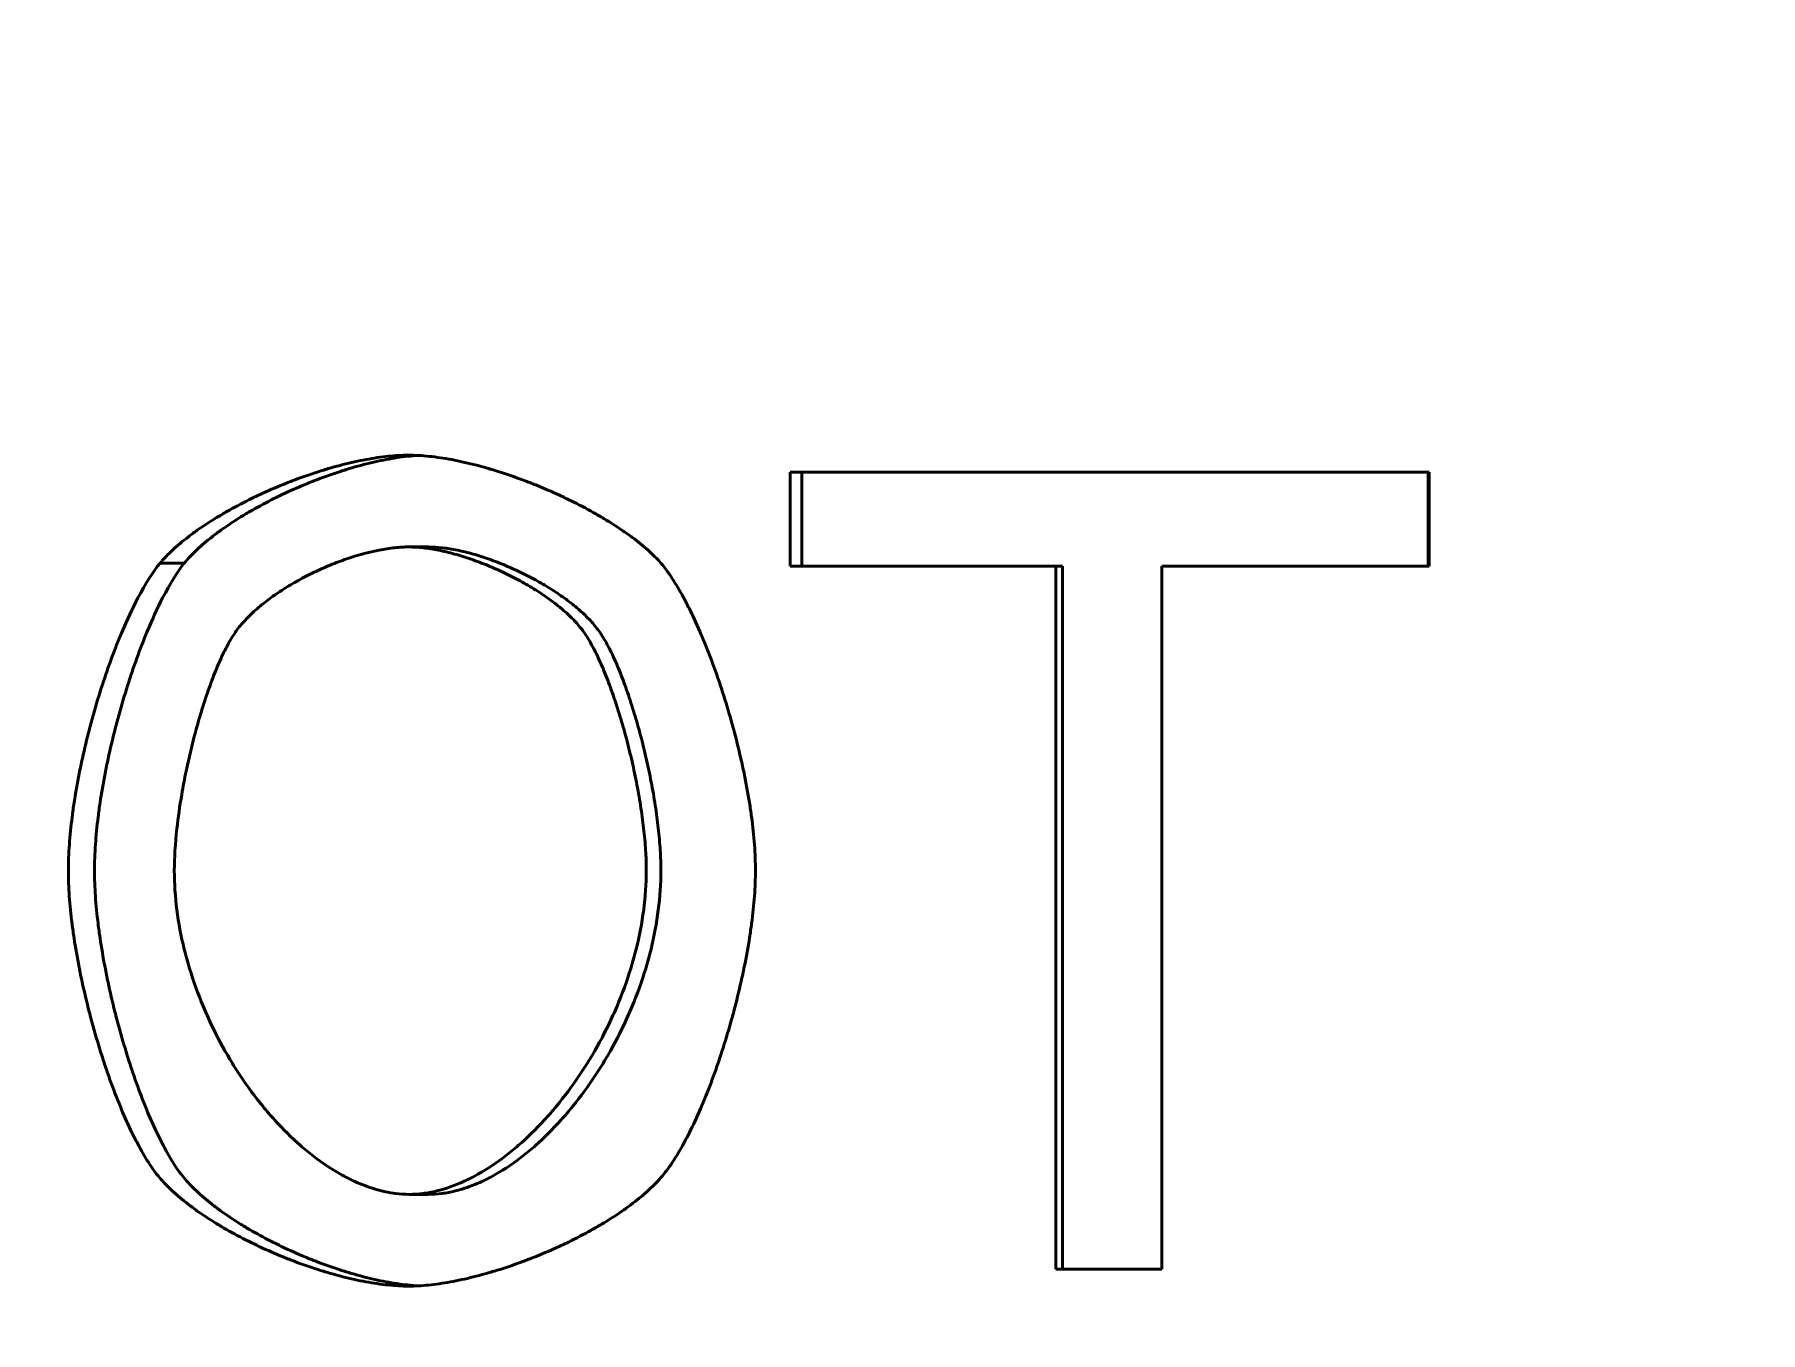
# Model space of a CAD drawing. Header units: millimetres. Extents: x 0 to 51860, y 0 to 5940.
# Drawn here: x 3964.46 to 3983.95, y 1716.4 to 1731.05 of the extents above; entities that cross this region are included whole.
import ezdxf

# ---------------------------------------------------------------- set-up
doc = ezdxf.new("R2010")
doc.units = ezdxf.units.MM
doc.header["$LTSCALE"] = 10
doc.layers.add('가시적인 것(ISO)', color=3, linetype='Continuous', lineweight=40)
doc.layers.add('치수(ISO)', color=2, linetype='Continuous', lineweight=25)
doc.styles.add('치수 텍스트_PSTEK_POSCO', font='isocp.shx')
doc.dimstyles.new('치수_PSTEK_POSCO', dxfattribs={"dimscale": 10, "dimtxt": 3.5, "dimasz": 2.5, "dimexe": 2, "dimexo": 2.5, "dimgap": 1, "dimtad": 1, "dimrnd": 1e-08, "dimdsep": 46, "dimtxsty": '치수 텍스트_PSTEK_POSCO', "dimcen": 0.09, "dimdle": 10, "dimclrd": 7, "dimclre": 7, "dimclrt": 2, "dimadec": 1, "dimazin": 2, "dimtfac": 1, "dimtmove": 0, "dimatfit": 3, "dimfxl": 0, "dimtolj": 1, "dimlwd": -1, "dimlwe": -1, "dimarcsym": 0})

# ---------------------------------------------------------------- blocks, each defined once
blk = doc.blocks.new('*D24')
at = {"layer": 'Defpoints', "color": 0}
for p in [(3893.189, 1812.006), (4763.189, 1812.006), (4763.189, 1549.441)]:
    blk.add_point(p, dxfattribs=at)
at = {"layer": '치수(ISO)', "color": 7}
for p, q in [((3893.189, 1787.006), (3893.189, 1529.441)), ((4763.189, 1787.006), (4763.189, 1529.441)), ((3918.189, 1549.441), (4738.189, 1549.441))]:
    blk.add_line(p, q, dxfattribs=at)
for points in [[(3918.189, 1553.607), (3918.189, 1545.274), (3893.189, 1549.441)], [(4738.189, 1553.607), (4738.189, 1545.274), (4763.189, 1549.441)]]:
    blk.add_solid(points, dxfattribs=at)
at = {"layer": '치수(ISO)', "color": 2, "insert": (4296.675, 1576.941), "char_height": 35, "attachment_point": 4, "style": '치수 텍스트_PSTEK_POSCO'}
blk.add_mtext('\\A1;870', dxfattribs=at)

msp = doc.modelspace()

# ---------------------------------------------------------------- linework, layer by layer
at = {"layer": '가시적인 것(ISO)'}
for p, q in [((3972.9929, 1725.0452), (3972.9929, 1726.11)), ((3980.2082, 1726.11), (3972.9929, 1726.11)), ((3973.1255, 1725.0452), (3973.1255, 1726.11)), ((3980.1973, 1726.11), (3980.1973, 1725.0452)), ((3980.2082, 1726.11), (3980.2082, 1725.0452)), ((3968.9115, 1725.264), (3968.6933, 1725.264)), ((3966.1544, 1725.0817), (3965.8803, 1725.0817)), ((3972.9929, 1725.0452), (3975.9959, 1725.0452)), ((3975.9959, 1717.11), (3975.9959, 1725.0452)), ((3976.0688, 1725.0452), (3975.9959, 1725.0452)), ((3976.0688, 1717.11), (3976.0688, 1725.0452)), ((3977.1897, 1725.0452), (3980.2082, 1725.0452)), ((3977.1897, 1725.0452), (3977.1897, 1717.11)), ((3968.9115, 1717.9561), (3968.6933, 1717.9561)), ((3975.9959, 1717.11), (3977.1897, 1717.11))]:
    msp.add_line(p, q, dxfattribs=at)
for points, knots in [([(3965.8803, 1725.0817), (3965.9224, 1725.1315), (3965.9708, 1725.1815), (3966.0247, 1725.2313), (3966.0785, 1725.281), (3966.1379, 1725.3306), (3966.2019, 1725.3796), (3966.2339, 1725.404), (3966.267, 1725.4284), (3966.3012, 1725.4525), (3966.3697, 1725.5008), (3966.4424, 1725.5483), (3966.5185, 1725.5946), (3966.5565, 1725.6178), (3966.5954, 1725.6407), (3966.6351, 1725.6633), (3966.7144, 1725.7084), (3966.7967, 1725.7521), (3966.8812, 1725.7942), (3966.9234, 1725.8152), (3966.9662, 1725.8359), (3967.0095, 1725.856), (3967.0959, 1725.8963), (3967.1841, 1725.9347), (3967.2733, 1725.9708), (3967.3178, 1725.9888), (3967.3626, 1726.0063), (3967.4075, 1726.0232), (3967.4974, 1726.057), (3967.5877, 1726.0883), (3967.6777, 1726.1168), (3967.7227, 1726.131), (3967.7676, 1726.1446), (3967.8123, 1726.1574), (3967.9017, 1726.183), (3967.9904, 1726.2055), (3968.0774, 1726.2247), (3968.1209, 1726.2344), (3968.164, 1726.2431), (3968.2066, 1726.251), (3968.2918, 1726.2667), (3968.3749, 1726.2789), (3968.4551, 1726.2871), (3968.5354, 1726.2954), (3968.6127, 1726.2997), (3968.6862, 1726.2997)], [0, 0, 0, 0, 0.0833333, 0.0833333, 0.0833333, 0.1666667, 0.1666667, 0.1666667, 0.2083333, 0.2083333, 0.2083333, 0.2916667, 0.2916667, 0.2916667, 0.3333333, 0.3333333, 0.3333333, 0.4166667, 0.4166667, 0.4166667, 0.4583333, 0.4583333, 0.4583333, 0.5416667, 0.5416667, 0.5416667, 0.5833333, 0.5833333, 0.5833333, 0.6666667, 0.6666667, 0.6666667, 0.7083333, 0.7083333, 0.7083333, 0.7916667, 0.7916667, 0.7916667, 0.8333333, 0.8333333, 0.8333333, 0.9166667, 0.9166667, 0.9166667, 1, 1, 1, 1]), ([(3966.1544, 1725.0817), (3966.1957, 1725.1315), (3966.2431, 1725.1815), (3966.3487, 1725.281), (3966.4068, 1725.3306), (3966.5009, 1725.404), (3966.5334, 1725.4284), (3966.634, 1725.5008), (3966.7053, 1725.5483), (3966.8172, 1725.6178), (3966.8553, 1725.6407), (3966.9719, 1725.7084), (3967.0526, 1725.7521), (3967.1768, 1725.8152), (3967.2187, 1725.8359), (3967.3458, 1725.8963), (3967.4323, 1725.9347), (3967.5633, 1725.9888), (3967.6072, 1726.0063), (3967.7393, 1726.057), (3967.8278, 1726.0883), (3967.9601, 1726.131), (3968.0041, 1726.1446), (3968.1356, 1726.183), (3968.2225, 1726.2055), (3968.3504, 1726.2344), (3968.3927, 1726.2431), (3968.5179, 1726.2667), (3968.5994, 1726.2789), (3968.7182, 1726.2913), (3968.7577, 1726.2945), (3968.7964, 1726.2966)], [0, 0, 0, 0, 0.08333333, 0.08333333, 0.16666667, 0.16666667, 0.20833333, 0.20833333, 0.29166667, 0.29166667, 0.33333333, 0.33333333, 0.41666667, 0.41666667, 0.45833333, 0.45833333, 0.54166667, 0.54166667, 0.58333333, 0.58333333, 0.66666667, 0.66666667, 0.70833333, 0.70833333, 0.79166667, 0.79166667, 0.83333333, 0.83333333, 0.91666667, 0.91666667, 0.95931315, 0.95931315, 0.95931315, 0.95931315]), ([(3968.6862, 1726.2997), (3968.761, 1726.2997), (3968.8395, 1726.2952), (3968.921, 1726.2867), (3969.0024, 1726.2782), (3969.0869, 1726.2656), (3969.1734, 1726.2495), (3969.2166, 1726.2414), (3969.2604, 1726.2324), (3969.3046, 1726.2225), (3969.393, 1726.2028), (3969.4831, 1726.1796), (3969.574, 1726.1534), (3969.6194, 1726.1403), (3969.6651, 1726.1265), (3969.7108, 1726.1119), (3969.8023, 1726.0828), (3969.8942, 1726.0509), (3969.9855, 1726.0166), (3970.0312, 1725.9994), (3970.0768, 1725.9816), (3970.1222, 1725.9633), (3970.2128, 1725.9267), (3970.3026, 1725.8878), (3970.3906, 1725.8472), (3970.4346, 1725.8268), (3970.4782, 1725.8061), (3970.5212, 1725.7849), (3970.6072, 1725.7426), (3970.6909, 1725.6986), (3970.7716, 1725.6535), (3970.812, 1725.631), (3970.8515, 1725.6081), (3970.8902, 1725.585), (3970.9676, 1725.5388), (3971.0415, 1725.4917), (3971.1109, 1725.4439), (3971.1457, 1725.4201), (3971.1793, 1725.3961), (3971.2117, 1725.372), (3971.2766, 1725.3238), (3971.3366, 1725.2752), (3971.3909, 1725.2267), (3971.4451, 1725.1782), (3971.4937, 1725.1297), (3971.5357, 1725.0817)], [0, 0, 0, 0, 0.0833333, 0.0833333, 0.0833333, 0.1666667, 0.1666667, 0.1666667, 0.2083333, 0.2083333, 0.2083333, 0.2916667, 0.2916667, 0.2916667, 0.3333333, 0.3333333, 0.3333333, 0.4166667, 0.4166667, 0.4166667, 0.4583333, 0.4583333, 0.4583333, 0.5416667, 0.5416667, 0.5416667, 0.5833333, 0.5833333, 0.5833333, 0.6666667, 0.6666667, 0.6666667, 0.7083333, 0.7083333, 0.7083333, 0.7916667, 0.7916667, 0.7916667, 0.8333333, 0.8333333, 0.8333333, 0.9166667, 0.9166667, 0.9166667, 1, 1, 1, 1]), ([(3968.6933, 1725.264), (3968.6406, 1725.264), (3968.5856, 1725.2609), (3968.5289, 1725.2548), (3968.4722, 1725.2488), (3968.4139, 1725.2399), (3968.3544, 1725.2283), (3968.2652, 1725.2109), (3968.1734, 1725.1876), (3968.0808, 1725.1591), (3968.0499, 1725.1496), (3968.019, 1725.1396), (3967.988, 1725.1289), (3967.9261, 1725.1077), (3967.864, 1725.0844), (3967.8024, 1725.0591), (3967.7716, 1725.0465), (3967.741, 1725.0333), (3967.7105, 1725.0198), (3967.6494, 1724.9926), (3967.5891, 1724.9637), (3967.53, 1724.9332), (3967.5005, 1724.918), (3967.4712, 1724.9024), (3967.4424, 1724.8864), (3967.3846, 1724.8544), (3967.3283, 1724.821), (3967.2741, 1724.7864), (3967.247, 1724.7691), (3967.2203, 1724.7516), (3967.1943, 1724.7337), (3967.1421, 1724.698), (3967.0923, 1724.6613), (3967.0452, 1724.6237), (3967.0217, 1724.6049), (3966.9988, 1724.5859), (3966.9767, 1724.5668), (3966.9326, 1724.5284), (3966.8914, 1724.4894), (3966.8538, 1724.4499), (3966.8162, 1724.4105), (3966.7822, 1724.3706), (3966.7523, 1724.3305)], [0, 0, 0, 0, 0.0833333, 0.0833333, 0.0833333, 0.1666667, 0.1666667, 0.1666667, 0.2916667, 0.2916667, 0.2916667, 0.3333333, 0.3333333, 0.3333333, 0.4166667, 0.4166667, 0.4166667, 0.4583333, 0.4583333, 0.4583333, 0.5416667, 0.5416667, 0.5416667, 0.5833333, 0.5833333, 0.5833333, 0.6666667, 0.6666667, 0.6666667, 0.7083333, 0.7083333, 0.7083333, 0.7916667, 0.7916667, 0.7916667, 0.8333333, 0.8333333, 0.8333333, 0.9166667, 0.9166667, 0.9166667, 1, 1, 1, 1]), ([(3970.6446, 1724.3305), (3970.6153, 1724.3694), (3970.5815, 1724.4083), (3970.544, 1724.4469), (3970.5064, 1724.4855), (3970.465, 1724.5239), (3970.4203, 1724.5617), (3970.3534, 1724.6184), (3970.2791, 1724.6739), (3970.1994, 1724.7273), (3970.1729, 1724.7451), (3970.1458, 1724.7627), (3970.1181, 1724.7799), (3970.0628, 1724.8145), (3970.0055, 1724.848), (3969.9466, 1724.8802), (3969.9172, 1724.8962), (3969.8874, 1724.912), (3969.8573, 1724.9273), (3969.7971, 1724.9581), (3969.7357, 1724.9873), (3969.6738, 1725.0148), (3969.6428, 1725.0285), (3969.6116, 1725.0418), (3969.5804, 1725.0547), (3969.518, 1725.0803), (3969.4552, 1725.1041), (3969.3928, 1725.1257), (3969.3615, 1725.1365), (3969.3304, 1725.1468), (3969.2993, 1725.1565), (3969.2373, 1725.1758), (3969.1758, 1725.1929), (3969.1154, 1725.2075), (3969.0853, 1725.2147), (3969.0554, 1725.2213), (3969.0259, 1725.2273), (3968.9668, 1725.2392), (3968.9092, 1725.2483), (3968.8536, 1725.2546), (3968.798, 1725.2608), (3968.7444, 1725.264), (3968.6933, 1725.264)], [0, 0, 0, 0, 0.0833333, 0.0833333, 0.0833333, 0.1666667, 0.1666667, 0.1666667, 0.2916667, 0.2916667, 0.2916667, 0.3333333, 0.3333333, 0.3333333, 0.4166667, 0.4166667, 0.4166667, 0.4583333, 0.4583333, 0.4583333, 0.5416667, 0.5416667, 0.5416667, 0.5833333, 0.5833333, 0.5833333, 0.6666667, 0.6666667, 0.6666667, 0.7083333, 0.7083333, 0.7083333, 0.7916667, 0.7916667, 0.7916667, 0.8333333, 0.8333333, 0.8333333, 0.9166667, 0.9166667, 0.9166667, 1, 1, 1, 1]), ([(3970.8239, 1724.3305), (3970.7952, 1724.3694), (3970.7291, 1724.4472), (3970.6276, 1724.543), (3970.5142, 1724.6369), (3970.4148, 1724.71), (3970.2818, 1724.7978), (3970.1694, 1724.8648), (3970.0234, 1724.9434), (3969.9031, 1725.0019), (3969.7505, 1725.0684), (3969.6275, 1725.116), (3969.4747, 1725.1673), (3969.3542, 1725.2015), (3969.2077, 1725.2346), (3969.0665, 1725.2575), (3968.9615, 1725.264), (3968.9115, 1725.264)], [0, 0, 0, 0, 0.0833333, 0.1666667, 0.2083333, 0.2916667, 0.3333333, 0.4166667, 0.4583333, 0.5416667, 0.5833333, 0.6666667, 0.7083333, 0.7916667, 0.8333333, 0.9166667, 1, 1, 1, 1]), ([(3964.8455, 1721.61), (3964.8455, 1721.7042), (3964.853, 1721.9009), (3964.8792, 1722.1622), (3964.917, 1722.4317), (3964.9559, 1722.6522), (3965.0141, 1722.9303), (3965.0679, 1723.1534), (3965.1428, 1723.4293), (3965.2084, 1723.6462), (3965.2964, 1723.9088), (3965.3709, 1724.1106), (3965.4875, 1724.3965), (3965.6502, 1724.744), (3965.7973, 1724.9784), (3965.8803, 1725.0817)], [0, 0, 0, 0, 0.0833333, 0.1666667, 0.2083333, 0.2916667, 0.3333333, 0.4166667, 0.4583333, 0.5416667, 0.5833333, 0.6666667, 0.7083333, 0.8333333, 1, 1, 1, 1]), ([(3965.1402, 1721.61), (3965.1402, 1721.7042), (3965.1438, 1721.8026), (3965.1508, 1721.904), (3965.1578, 1722.0054), (3965.1681, 1722.11), (3965.1814, 1722.2167), (3965.1881, 1722.27), (3965.1955, 1722.3239), (3965.2036, 1722.3782), (3965.2198, 1722.4868), (3965.2388, 1722.5971), (3965.2604, 1722.708), (3965.2712, 1722.7634), (3965.2826, 1722.8191), (3965.2946, 1722.8748), (3965.3186, 1722.9861), (3965.3449, 1723.0977), (3965.3733, 1723.2084), (3965.3875, 1723.2638), (3965.4022, 1723.319), (3965.4173, 1723.3738), (3965.4476, 1723.4835), (3965.4798, 1723.592), (3965.5135, 1723.6981), (3965.5304, 1723.7512), (3965.5476, 1723.8037), (3965.5652, 1723.8556), (3965.6003, 1723.9592), (3965.6369, 1724.0601), (3965.6744, 1724.1573), (3965.6932, 1724.2059), (3965.7123, 1724.2536), (3965.7315, 1724.3002), (3965.7893, 1724.44), (3965.8491, 1724.5703), (3965.9098, 1724.6878), (3965.9906, 1724.8444), (3966.0731, 1724.9784), (3966.1544, 1725.0817)], [0, 0, 0, 0, 0.0833333, 0.0833333, 0.0833333, 0.1666667, 0.1666667, 0.1666667, 0.2083333, 0.2083333, 0.2083333, 0.2916667, 0.2916667, 0.2916667, 0.3333333, 0.3333333, 0.3333333, 0.4166667, 0.4166667, 0.4166667, 0.4583333, 0.4583333, 0.4583333, 0.5416667, 0.5416667, 0.5416667, 0.5833333, 0.5833333, 0.5833333, 0.6666667, 0.6666667, 0.6666667, 0.7083333, 0.7083333, 0.7083333, 0.8333333, 0.8333333, 0.8333333, 1, 1, 1, 1]), ([(3971.5357, 1725.0817), (3971.5777, 1725.0318), (3971.6201, 1724.974), (3971.6625, 1724.9092), (3971.705, 1724.8444), (3971.7475, 1724.7726), (3971.7897, 1724.6949), (3971.8107, 1724.656), (3971.8318, 1724.6156), (3971.8527, 1724.5739), (3971.8944, 1724.4905), (3971.9357, 1724.4017), (3971.9762, 1724.3084), (3971.9964, 1724.2618), (3972.0164, 1724.2141), (3972.0362, 1724.1654), (3972.0757, 1724.068), (3972.1142, 1723.9668), (3972.1513, 1723.8627), (3972.1699, 1723.8106), (3972.1881, 1723.7578), (3972.2059, 1723.7045), (3972.2415, 1723.5978), (3972.2755, 1723.4887), (3972.3077, 1723.3784), (3972.3237, 1723.3232), (3972.3393, 1723.2677), (3972.3544, 1723.212), (3972.3845, 1723.1006), (3972.4125, 1722.9883), (3972.438, 1722.8764), (3972.4508, 1722.8204), (3972.4629, 1722.7645), (3972.4744, 1722.7087), (3972.4974, 1722.5973), (3972.5177, 1722.4865), (3972.535, 1722.3776), (3972.5437, 1722.3231), (3972.5516, 1722.2691), (3972.5587, 1722.2157), (3972.5729, 1722.1088), (3972.5839, 1722.0042), (3972.5913, 1721.9029), (3972.5988, 1721.8016), (3972.6027, 1721.7036), (3972.6027, 1721.61)], [0, 0, 0, 0, 0.0833333, 0.0833333, 0.0833333, 0.1666667, 0.1666667, 0.1666667, 0.2083333, 0.2083333, 0.2083333, 0.2916667, 0.2916667, 0.2916667, 0.3333333, 0.3333333, 0.3333333, 0.4166667, 0.4166667, 0.4166667, 0.4583333, 0.4583333, 0.4583333, 0.5416667, 0.5416667, 0.5416667, 0.5833333, 0.5833333, 0.5833333, 0.6666667, 0.6666667, 0.6666667, 0.7083333, 0.7083333, 0.7083333, 0.7916667, 0.7916667, 0.7916667, 0.8333333, 0.8333333, 0.8333333, 0.9166667, 0.9166667, 0.9166667, 1, 1, 1, 1]), ([(3966.7523, 1724.3305), (3966.7235, 1724.2922), (3966.6946, 1724.2474), (3966.6657, 1724.1971), (3966.6369, 1724.1468), (3966.6081, 1724.0909), (3966.5797, 1724.0302), (3966.5655, 1723.9998), (3966.5513, 1723.9683), (3966.5373, 1723.9357), (3966.5092, 1723.8704), (3966.4815, 1723.8008), (3966.4545, 1723.7277), (3966.441, 1723.6911), (3966.4277, 1723.6537), (3966.4145, 1723.6154), (3966.3882, 1723.539), (3966.3626, 1723.4594), (3966.338, 1723.3776), (3966.3257, 1723.3367), (3966.3137, 1723.2952), (3966.3019, 1723.2533), (3966.2784, 1723.1694), (3966.2559, 1723.0836), (3966.2347, 1722.9968), (3966.2242, 1722.9535), (3966.2139, 1722.9098), (3966.204, 1722.866), (3966.1842, 1722.7784), (3966.1659, 1722.6902), (3966.1492, 1722.6022), (3966.1408, 1722.5582), (3966.1329, 1722.5143), (3966.1253, 1722.4705), (3966.1028, 1722.3391), (3966.0842, 1722.2092), (3966.0704, 1722.0835), (3966.0519, 1721.916), (3966.0417, 1721.7559), (3966.0417, 1721.61)], [0, 0, 0, 0, 0.0833333, 0.0833333, 0.0833333, 0.1666667, 0.1666667, 0.1666667, 0.2083333, 0.2083333, 0.2083333, 0.2916667, 0.2916667, 0.2916667, 0.3333333, 0.3333333, 0.3333333, 0.4166667, 0.4166667, 0.4166667, 0.4583333, 0.4583333, 0.4583333, 0.5416667, 0.5416667, 0.5416667, 0.5833333, 0.5833333, 0.5833333, 0.6666667, 0.6666667, 0.6666667, 0.7083333, 0.7083333, 0.7083333, 0.8333333, 0.8333333, 0.8333333, 1, 1, 1, 1]), ([(3971.3702, 1721.61), (3971.3702, 1721.6842), (3971.3676, 1721.7617), (3971.3625, 1721.8418), (3971.3574, 1721.922), (3971.35, 1722.0047), (3971.3404, 1722.0891), (3971.3356, 1722.1313), (3971.3302, 1722.174), (3971.3243, 1722.217), (3971.3126, 1722.303), (3971.2988, 1722.3903), (3971.2833, 1722.4782), (3971.2755, 1722.5221), (3971.2672, 1722.5662), (3971.2586, 1722.6103), (3971.2413, 1722.6985), (3971.2223, 1722.7868), (3971.2019, 1722.8744), (3971.1916, 1722.9182), (3971.1811, 1722.9619), (3971.1702, 1723.0052), (3971.1484, 1723.0919), (3971.1252, 1723.1775), (3971.1011, 1723.2612), (3971.089, 1723.303), (3971.0766, 1723.3444), (3971.064, 1723.3852), (3971.0388, 1723.4667), (3971.0126, 1723.5459), (3970.9857, 1723.6219), (3970.9723, 1723.6599), (3970.9587, 1723.6972), (3970.9449, 1723.7335), (3970.9174, 1723.8062), (3970.8893, 1723.8753), (3970.8608, 1723.94), (3970.8466, 1723.9724), (3970.8323, 1724.0037), (3970.8179, 1724.0337), (3970.7891, 1724.0939), (3970.7602, 1724.1492), (3970.7312, 1724.1989), (3970.7022, 1724.2487), (3970.6733, 1724.2928), (3970.6446, 1724.3305)], [0, 0, 0, 0, 0.0833333, 0.0833333, 0.0833333, 0.1666667, 0.1666667, 0.1666667, 0.2083333, 0.2083333, 0.2083333, 0.2916667, 0.2916667, 0.2916667, 0.3333333, 0.3333333, 0.3333333, 0.4166667, 0.4166667, 0.4166667, 0.4583333, 0.4583333, 0.4583333, 0.5416667, 0.5416667, 0.5416667, 0.5833333, 0.5833333, 0.5833333, 0.6666667, 0.6666667, 0.6666667, 0.7083333, 0.7083333, 0.7083333, 0.7916667, 0.7916667, 0.7916667, 0.8333333, 0.8333333, 0.8333333, 0.9166667, 0.9166667, 0.9166667, 1, 1, 1, 1]), ([(3971.5351, 1721.61), (3971.5351, 1721.6842), (3971.5299, 1721.8393), (3971.5116, 1722.046), (3971.4854, 1722.2593), (3971.4584, 1722.434), (3971.418, 1722.6543), (3971.3808, 1722.831), (3971.329, 1723.0491), (3971.2837, 1723.2203), (3971.2231, 1723.4271), (3971.1718, 1723.5855), (3971.1051, 1723.7716), (3971.05, 1723.9099), (3970.9798, 1724.0662), (3970.9088, 1724.2045), (3970.852, 1724.2928), (3970.8239, 1724.3305)], [0, 0, 0, 0, 0.0833333, 0.1666667, 0.2083333, 0.2916667, 0.3333333, 0.4166667, 0.4583333, 0.5416667, 0.5833333, 0.6666667, 0.7083333, 0.7916667, 0.8333333, 0.9166667, 1, 1, 1, 1]), ([(3965.8733, 1718.1457), (3965.8318, 1718.1955), (3965.7901, 1718.2534), (3965.7485, 1718.3183), (3965.7069, 1718.3832), (3965.6653, 1718.4551), (3965.6242, 1718.533), (3965.6037, 1718.5719), (3965.5832, 1718.6123), (3965.5629, 1718.6541), (3965.5224, 1718.7377), (3965.4824, 1718.8267), (3965.4433, 1718.9201), (3965.4238, 1718.9668), (3965.4044, 1719.0146), (3965.3854, 1719.0633), (3965.3473, 1719.1608), (3965.3103, 1719.2622), (3965.2748, 1719.3664), (3965.257, 1719.4185), (3965.2395, 1719.4713), (3965.2225, 1719.5247), (3965.1884, 1719.6314), (3965.1559, 1719.7405), (3965.1252, 1719.8508), (3965.1099, 1719.906), (3965.0951, 1719.9614), (3965.0807, 1720.0171), (3965.0521, 1720.1284), (3965.0255, 1720.2404), (3965.0012, 1720.3521), (3964.9891, 1720.4079), (3964.9776, 1720.4637), (3964.9667, 1720.5192), (3964.945, 1720.6304), (3964.9258, 1720.7406), (3964.9094, 1720.849), (3964.9012, 1720.9032), (3964.8938, 1720.9569), (3964.887, 1721.01), (3964.8736, 1721.1163), (3964.8633, 1721.2201), (3964.8562, 1721.3204), (3964.8492, 1721.4208), (3964.8455, 1721.5177), (3964.8455, 1721.61)], [0, 0, 0, 0, 0.0833333, 0.0833333, 0.0833333, 0.1666667, 0.1666667, 0.1666667, 0.2083333, 0.2083333, 0.2083333, 0.2916667, 0.2916667, 0.2916667, 0.3333333, 0.3333333, 0.3333333, 0.4166667, 0.4166667, 0.4166667, 0.4583333, 0.4583333, 0.4583333, 0.5416667, 0.5416667, 0.5416667, 0.5833333, 0.5833333, 0.5833333, 0.6666667, 0.6666667, 0.6666667, 0.7083333, 0.7083333, 0.7083333, 0.7916667, 0.7916667, 0.7916667, 0.8333333, 0.8333333, 0.8333333, 0.9166667, 0.9166667, 0.9166667, 1, 1, 1, 1]), ([(3966.1476, 1718.1457), (3966.1069, 1718.1955), (3966.066, 1718.2534), (3966.0252, 1718.3183), (3965.9844, 1718.3832), (3965.9437, 1718.4551), (3965.9034, 1718.533), (3965.8833, 1718.5719), (3965.8632, 1718.6123), (3965.8434, 1718.6541), (3965.8036, 1718.7377), (3965.7644, 1718.8267), (3965.7261, 1718.9201), (3965.7069, 1718.9668), (3965.688, 1719.0146), (3965.6693, 1719.0633), (3965.632, 1719.1608), (3965.5958, 1719.2622), (3965.5609, 1719.3664), (3965.5435, 1719.4185), (3965.5264, 1719.4713), (3965.5097, 1719.5247), (3965.4762, 1719.6314), (3965.4444, 1719.7405), (3965.4143, 1719.8508), (3965.3993, 1719.906), (3965.3848, 1719.9614), (3965.3707, 1720.0171), (3965.3426, 1720.1284), (3965.3166, 1720.2404), (3965.2928, 1720.3521), (3965.281, 1720.4079), (3965.2697, 1720.4637), (3965.259, 1720.5192), (3965.2377, 1720.6304), (3965.2188, 1720.7406), (3965.2028, 1720.849), (3965.1948, 1720.9032), (3965.1875, 1720.9569), (3965.1809, 1721.01), (3965.1678, 1721.1163), (3965.1576, 1721.2201), (3965.1507, 1721.3204), (3965.1438, 1721.4208), (3965.1402, 1721.5177), (3965.1402, 1721.61)], [0, 0, 0, 0, 0.0833333, 0.0833333, 0.0833333, 0.1666667, 0.1666667, 0.1666667, 0.2083333, 0.2083333, 0.2083333, 0.2916667, 0.2916667, 0.2916667, 0.3333333, 0.3333333, 0.3333333, 0.4166667, 0.4166667, 0.4166667, 0.4583333, 0.4583333, 0.4583333, 0.5416667, 0.5416667, 0.5416667, 0.5833333, 0.5833333, 0.5833333, 0.6666667, 0.6666667, 0.6666667, 0.7083333, 0.7083333, 0.7083333, 0.7916667, 0.7916667, 0.7916667, 0.8333333, 0.8333333, 0.8333333, 0.9166667, 0.9166667, 0.9166667, 1, 1, 1, 1]), ([(3966.0417, 1721.61), (3966.0417, 1721.4623), (3966.0517, 1721.3139), (3966.0706, 1721.1658), (3966.0895, 1721.0178), (3966.1175, 1720.8701), (3966.1534, 1720.724), (3966.1714, 1720.6509), (3966.1914, 1720.5783), (3966.2133, 1720.5061), (3966.257, 1720.3618), (3966.3083, 1720.2197), (3966.3663, 1720.0808), (3966.3952, 1720.0113), (3966.4259, 1719.9427), (3966.458, 1719.875), (3966.5223, 1719.7397), (3966.5928, 1719.6082), (3966.6684, 1719.4817), (3966.7063, 1719.4185), (3966.7454, 1719.3565), (3966.7857, 1719.2959), (3966.8663, 1719.1747), (3966.9517, 1719.0591), (3967.0408, 1718.9502), (3967.0853, 1718.8958), (3967.1308, 1718.843), (3967.1771, 1718.7921), (3967.2698, 1718.6902), (3967.3657, 1718.5957), (3967.464, 1718.5096), (3967.5131, 1718.4665), (3967.5628, 1718.4256), (3967.613, 1718.3869), (3967.7134, 1718.3095), (3967.8156, 1718.2412), (3967.9187, 1718.1831), (3967.9703, 1718.154), (3968.022, 1718.1275), (3968.0739, 1718.1037), (3968.1517, 1718.0679), (3968.2297, 1718.0382), (3968.3076, 1718.0151), (3968.3854, 1717.9919), (3968.4631, 1717.9753), (3968.5402, 1717.9657), (3968.5915, 1717.9593), (3968.6426, 1717.9561), (3968.6933, 1717.9561)], [0, 0, 0, 0, 0.0833333, 0.0833333, 0.0833333, 0.1666667, 0.1666667, 0.1666667, 0.2083333, 0.2083333, 0.2083333, 0.2916667, 0.2916667, 0.2916667, 0.3333333, 0.3333333, 0.3333333, 0.4166667, 0.4166667, 0.4166667, 0.4583333, 0.4583333, 0.4583333, 0.5416667, 0.5416667, 0.5416667, 0.5833333, 0.5833333, 0.5833333, 0.6666667, 0.6666667, 0.6666667, 0.7083333, 0.7083333, 0.7083333, 0.7916667, 0.7916667, 0.7916667, 0.8333333, 0.8333333, 0.8333333, 0.8958333, 0.8958333, 0.8958333, 0.9583333, 0.9583333, 0.9583333, 1, 1, 1, 1]), ([(3968.6933, 1717.9561), (3968.7441, 1717.9561), (3968.7952, 1717.9593), (3968.8466, 1717.9657), (3968.898, 1717.9721), (3968.9497, 1717.9816), (3969.0016, 1717.9941), (3969.1054, 1718.0191), (3969.2098, 1718.056), (3969.314, 1718.1037), (3969.3661, 1718.1275), (3969.4181, 1718.154), (3969.4699, 1718.1831), (3969.5736, 1718.2412), (3969.6764, 1718.3095), (3969.7775, 1718.3869), (3969.8281, 1718.4256), (3969.8782, 1718.4665), (3969.9278, 1718.5096), (3970.0269, 1718.5957), (3970.1238, 1718.6902), (3970.2174, 1718.7921), (3970.2642, 1718.843), (3970.3102, 1718.8958), (3970.3553, 1718.9502), (3970.4455, 1719.0591), (3970.5319, 1719.1747), (3970.6137, 1719.2959), (3970.6545, 1719.3565), (3970.6942, 1719.4185), (3970.7326, 1719.4817), (3970.8094, 1719.6082), (3970.881, 1719.7397), (3970.9464, 1719.875), (3970.9791, 1719.9427), (3971.0102, 1720.0113), (3971.0397, 1720.0808), (3971.0986, 1720.2197), (3971.1508, 1720.3618), (3971.1954, 1720.5061), (3971.2177, 1720.5783), (3971.238, 1720.6509), (3971.2564, 1720.724), (3971.293, 1720.8701), (3971.3215, 1721.0178), (3971.3408, 1721.1658), (3971.3601, 1721.3139), (3971.3702, 1721.4623), (3971.3702, 1721.61)], [0, 0, 0, 0, 0.0416667, 0.0416667, 0.0416667, 0.0833333, 0.0833333, 0.0833333, 0.1666667, 0.1666667, 0.1666667, 0.2083333, 0.2083333, 0.2083333, 0.2916667, 0.2916667, 0.2916667, 0.3333333, 0.3333333, 0.3333333, 0.4166667, 0.4166667, 0.4166667, 0.4583333, 0.4583333, 0.4583333, 0.5416667, 0.5416667, 0.5416667, 0.5833333, 0.5833333, 0.5833333, 0.6666667, 0.6666667, 0.6666667, 0.7083333, 0.7083333, 0.7083333, 0.7916667, 0.7916667, 0.7916667, 0.8333333, 0.8333333, 0.8333333, 0.9166667, 0.9166667, 0.9166667, 1, 1, 1, 1]), ([(3968.9115, 1717.9561), (3968.9612, 1717.9561), (3969.0614, 1717.9626), (3969.1881, 1717.9864), (3969.3409, 1718.0283), (3969.4944, 1718.0877), (3969.7238, 1718.2071), (3969.9254, 1718.3437), (3970.171, 1718.5484), (3970.3609, 1718.7375), (3970.5864, 1719.0013), (3970.7559, 1719.2325), (3970.9504, 1719.5425), (3971.0907, 1719.8054), (3971.2433, 1720.1486), (3971.3457, 1720.4329), (3971.4455, 1720.7963), (3971.5152, 1721.1654), (3971.5351, 1721.4623), (3971.5351, 1721.61)], [0, 0, 0, 0, 0.0416667, 0.0833333, 0.1041667, 0.1666667, 0.2083333, 0.2916667, 0.3333333, 0.4166667, 0.4583333, 0.5416667, 0.5833333, 0.6666667, 0.7083333, 0.7916667, 0.8333333, 0.9166667, 1, 1, 1, 1]), ([(3972.6027, 1721.61), (3972.6027, 1721.5189), (3972.5989, 1721.423), (3972.5916, 1721.3235), (3972.5843, 1721.224), (3972.5736, 1721.1208), (3972.5597, 1721.0151), (3972.5527, 1720.9622), (3972.545, 1720.9087), (3972.5365, 1720.8547), (3972.5195, 1720.7467), (3972.4996, 1720.6367), (3972.477, 1720.5256), (3972.4657, 1720.4701), (3972.4538, 1720.4144), (3972.4412, 1720.3586), (3972.4161, 1720.2469), (3972.3885, 1720.1347), (3972.3588, 1720.0233), (3972.3439, 1719.9675), (3972.3285, 1719.912), (3972.3126, 1719.8567), (3972.2808, 1719.7461), (3972.2471, 1719.6368), (3972.2117, 1719.5297), (3972.194, 1719.4761), (3972.1759, 1719.4231), (3972.1574, 1719.3708), (3972.1205, 1719.2663), (3972.0821, 1719.1645), (3972.0426, 1719.0665), (3972.0228, 1719.0176), (3972.0028, 1718.9696), (3971.9825, 1718.9227), (3971.942, 1718.8289), (3971.9004, 1718.7395), (3971.8583, 1718.6556), (3971.8372, 1718.6137), (3971.816, 1718.5731), (3971.7947, 1718.534), (3971.752, 1718.4558), (3971.7088, 1718.3837), (3971.6656, 1718.3186), (3971.6223, 1718.2535), (3971.5789, 1718.1955), (3971.5357, 1718.1457)], [0, 0, 0, 0, 0.0833333, 0.0833333, 0.0833333, 0.1666667, 0.1666667, 0.1666667, 0.2083333, 0.2083333, 0.2083333, 0.2916667, 0.2916667, 0.2916667, 0.3333333, 0.3333333, 0.3333333, 0.4166667, 0.4166667, 0.4166667, 0.4583333, 0.4583333, 0.4583333, 0.5416667, 0.5416667, 0.5416667, 0.5833333, 0.5833333, 0.5833333, 0.6666667, 0.6666667, 0.6666667, 0.7083333, 0.7083333, 0.7083333, 0.7916667, 0.7916667, 0.7916667, 0.8333333, 0.8333333, 0.8333333, 0.9166667, 0.9166667, 0.9166667, 1, 1, 1, 1]), ([(3968.6862, 1716.9204), (3968.6121, 1716.9204), (3968.5343, 1716.9247), (3968.4536, 1716.933), (3968.373, 1716.9412), (3968.2895, 1716.9534), (3968.2041, 1716.9691), (3968.1614, 1716.977), (3968.1181, 1716.9858), (3968.0745, 1716.9954), (3967.9873, 1717.0146), (3967.8985, 1717.0372), (3967.809, 1717.0629), (3967.7642, 1717.0757), (3967.7193, 1717.0893), (3967.6743, 1717.1036), (3967.5842, 1717.1321), (3967.4939, 1717.1635), (3967.404, 1717.1974), (3967.3591, 1717.2143), (3967.3143, 1717.2319), (3967.2697, 1717.25), (3967.1806, 1717.2863), (3967.0924, 1717.3248), (3967.0059, 1717.3652), (3966.9627, 1717.3855), (3966.9199, 1717.4062), (3966.8777, 1717.4273), (3966.7932, 1717.4696), (3966.7108, 1717.5136), (3966.6314, 1717.559), (3966.5917, 1717.5817), (3966.5528, 1717.6047), (3966.5147, 1717.628), (3966.4385, 1717.6747), (3966.3657, 1717.7225), (3966.297, 1717.7712), (3966.2627, 1717.7955), (3966.2294, 1717.8201), (3966.1973, 1717.8447), (3966.1331, 1717.8941), (3966.0734, 1717.9441), (3966.0191, 1717.9944), (3965.9649, 1718.0447), (3965.916, 1718.0953), (3965.8733, 1718.1457)], [0, 0, 0, 0, 0.0833333, 0.0833333, 0.0833333, 0.1666667, 0.1666667, 0.1666667, 0.2083333, 0.2083333, 0.2083333, 0.2916667, 0.2916667, 0.2916667, 0.3333333, 0.3333333, 0.3333333, 0.4166667, 0.4166667, 0.4166667, 0.4583333, 0.4583333, 0.4583333, 0.5416667, 0.5416667, 0.5416667, 0.5833333, 0.5833333, 0.5833333, 0.6666667, 0.6666667, 0.6666667, 0.7083333, 0.7083333, 0.7083333, 0.7916667, 0.7916667, 0.7916667, 0.8333333, 0.8333333, 0.8333333, 0.9166667, 0.9166667, 0.9166667, 1, 1, 1, 1]), ([(3968.7958, 1716.9234), (3968.7569, 1716.9255), (3968.7171, 1716.9287), (3968.5975, 1716.9412), (3968.5157, 1716.9534), (3968.3901, 1716.977), (3968.3477, 1716.9858), (3968.2195, 1717.0146), (3968.1325, 1717.0372), (3968.0009, 1717.0757), (3967.9568, 1717.0893), (3967.8244, 1717.1321), (3967.7359, 1717.1635), (3967.6038, 1717.2143), (3967.5599, 1717.2319), (3967.4288, 1717.2863), (3967.3424, 1717.3248), (3967.2153, 1717.3855), (3967.1733, 1717.4062), (3967.0491, 1717.4696), (3966.9684, 1717.5136), (3966.8517, 1717.5817), (3966.8135, 1717.6047), (3966.7015, 1717.6747), (3966.6301, 1717.7225), (3966.5292, 1717.7955), (3966.4966, 1717.8201), (3966.4021, 1717.8941), (3966.3436, 1717.9441), (3966.2373, 1718.0447), (3966.1894, 1718.0953), (3966.1476, 1718.1457)], [0.0406006, 0.0406006, 0.0406006, 0.0406006, 0.08333333, 0.08333333, 0.16666667, 0.16666667, 0.20833333, 0.20833333, 0.29166667, 0.29166667, 0.33333333, 0.33333333, 0.41666667, 0.41666667, 0.45833333, 0.45833333, 0.54166667, 0.54166667, 0.58333333, 0.58333333, 0.66666667, 0.66666667, 0.70833333, 0.70833333, 0.79166667, 0.79166667, 0.83333333, 0.83333333, 0.91666667, 0.91666667, 1, 1, 1, 1]), ([(3971.5357, 1718.1457), (3971.4901, 1718.0934), (3971.4383, 1718.0414), (3971.3811, 1717.9898), (3971.3239, 1717.9383), (3971.2613, 1717.8873), (3971.1942, 1717.8371), (3971.1607, 1717.8121), (3971.126, 1717.7872), (3971.0903, 1717.7626), (3971.019, 1717.7134), (3970.9435, 1717.6652), (3970.8648, 1717.6184), (3970.8255, 1717.595), (3970.7854, 1717.572), (3970.7445, 1717.5493), (3970.6628, 1717.5039), (3970.5784, 1717.46), (3970.492, 1717.418), (3970.4488, 1717.397), (3970.4051, 1717.3765), (3970.361, 1717.3564), (3970.2729, 1717.3163), (3970.1833, 1717.2783), (3970.093, 1717.2425), (3970.0479, 1717.2247), (3970.0026, 1717.2074), (3969.9573, 1717.1907), (3969.8666, 1717.1574), (3969.7757, 1717.1267), (3969.6854, 1717.0987), (3969.6403, 1717.0847), (3969.5953, 1717.0714), (3969.5506, 1717.0589), (3969.4611, 1717.0339), (3969.3727, 1717.0118), (3969.2862, 1716.9931), (3969.243, 1716.9838), (3969.2002, 1716.9753), (3969.158, 1716.9676), (3969.0736, 1716.9523), (3968.9916, 1716.9405), (3968.9127, 1716.9325), (3968.8338, 1716.9246), (3968.758, 1716.9204), (3968.6862, 1716.9204)], [0, 0, 0, 0, 0.0833333, 0.0833333, 0.0833333, 0.1666667, 0.1666667, 0.1666667, 0.2083333, 0.2083333, 0.2083333, 0.2916667, 0.2916667, 0.2916667, 0.3333333, 0.3333333, 0.3333333, 0.4166667, 0.4166667, 0.4166667, 0.4583333, 0.4583333, 0.4583333, 0.5416667, 0.5416667, 0.5416667, 0.5833333, 0.5833333, 0.5833333, 0.6666667, 0.6666667, 0.6666667, 0.7083333, 0.7083333, 0.7083333, 0.7916667, 0.7916667, 0.7916667, 0.8333333, 0.8333333, 0.8333333, 0.9166667, 0.9166667, 0.9166667, 1, 1, 1, 1])]:
    msp.add_open_spline(points, degree=3, knots=knots, dxfattribs=at)

# ---------------------------------------------------------------- dimensions: what is measured, and where the dimension line sits
at = {"layer": '치수(ISO)', "color": 7}
dim = msp.add_linear_dim(base=(4763.1889, 1549.4408), p1=(3893.1889, 1812.0063), p2=(4763.1889, 1812.0063), dimstyle='치수_PSTEK_POSCO', override={"dimdec": 2, "dimtp": 0, "dimtm": 0, "dimtdec": 2, "dimtofl": 0, "dimatfit": 1}, dxfattribs=at)
dim.commit()
dim.dimension.update_dxf_attribs({"geometry": '*D24', "text_midpoint": (4328.1889, 1549.4408), "dimtype": 160})

doc.saveas('drawing.dxf')
